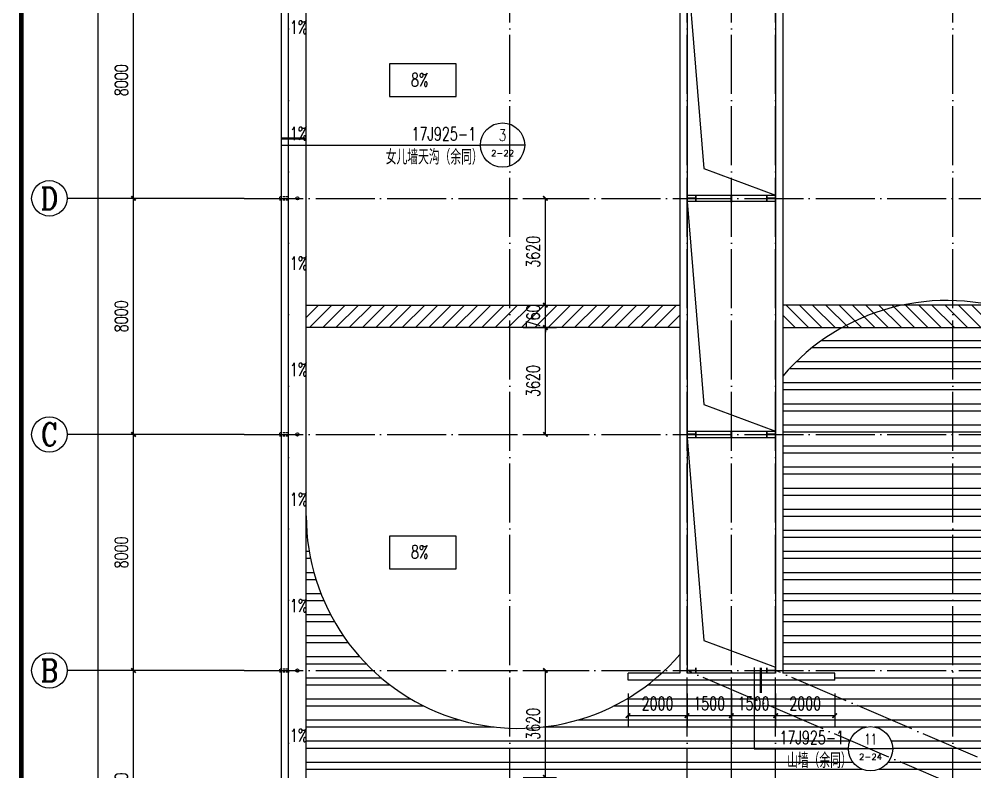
# Model space of a CAD drawing. Extents: x 14586673 to 15379323, y -344170 to -118775.
# Drawn here: x 14866698 to 14899072, y -299655 to -274147 of the extents above; entities that cross this region are included whole.
import ezdxf
from ezdxf.enums import TextEntityAlignment as Align

# ---------------------------------------------------------------- set-up
doc = ezdxf.new("R2010")
doc.units = 0
doc.header["$LTSCALE"] = 1000
doc.header["$MEASUREMENT"] = 0
doc.linetypes.add('DASH', pattern=[0.35, 0.25, -0.1])
doc.linetypes.add('DOTE', pattern=[2.42, 2, -0.2, 0.02, -0.2])
for name, color, linetype in [('AXIS', 3, 'Continuous'), ('AXIS_TEXT', 7, 'Continuous'), ('COLUMN', 2, 'Continuous'), ('DIM_IDEN', 3, 'Continuous'), ('DIM_SYMB', 3, 'Continuous'), ('DOTE', 1, 'DOTE'), ('PUB_DIM', 3, 'Continuous'), ('PUB_TEXT', 7, 'Continuous'), ('TK', 4, 'Continuous'), ('WALL-PARAPET', 6, 'Continuous'), ('填充', 251, 'Continuous'), ('采光带', 4, 'Continuous'), ('雨水管', 4, 'Continuous')]:
    doc.layers.add(name, color=color, linetype=linetype)
doc.styles.add('_TCH_AXIS', font='COMPLEX', dxfattribs={"bigfont": 'GBCBIG'})
doc.styles.add('_TCH_DIM', font='SIMPLEX', dxfattribs={"bigfont": 'GBCBIG'})
doc.styles.add('_TCH_DIM_T3', font='SIMPLEX', dxfattribs={"width": 0.705882, "bigfont": 'GBCBIG'})
doc.styles.add('_TCH_LABEL', font='COMPLEX', dxfattribs={"bigfont": 'GBCBIG'})
doc.styles.add('COMPLEX', font='COMPLEX')
doc.dimstyles.new('_TCH_ARCH&&150', dxfattribs={"dimtxt": 446.25, "dimasz": 150, "dimexe": 375, "dimexo": 450, "dimgap": 189.375, "dimtad": 1, "dimdec": 0, "dimzin": 0, "dimdsep": 46, "dimtxsty": '_TCH_DIM_T3', "dimblk": 'ARCHTICK', "dimcen": 0.09, "dimclrt": 7, "dimazin": 2, "dimtfac": 1, "dimtdec": 0, "dimtix": 1, "dimtmove": 2, "dimatfit": 3, "dimfxl": 0, "dimtolj": 1, "dimtzin": 0, "dimarcsym": 0})

# ---------------------------------------------------------------- blocks, each defined once
blk = doc.blocks.new('A$C0FCD69EC')
at = {"layer": 'COLUMN'}
blk.add_hatch(color=256, dxfattribs=at).paths.add_polyline_path([(300, 180), (294, 180), (294, 94), (6, 94), (6, 180), (0, 180), (0, 0), (6, 0), (6, 86), (294, 86), (294, 0), (300, 0)])
blk.add_lwpolyline([(300, 0), (294, 0), (294, 86), (6, 86), (6, 0), (0, 0), (0, 180), (6, 180), (6, 94), (294, 94), (294, 180), (300, 180)], close=True, dxfattribs=at)
blk = doc.blocks.new('A$C22C4548D')
blk.add_line((0, 10), (300, 10))
blk.add_lwpolyline([(30, 20), (270, 20), (270, 0), (30, 0)], close=True)
blk = doc.blocks.new('GeYuanFrame_36670075', base_point=(20.09, 4.53))
at = {"layer": 'TK', "const_width": 1}
blk.add_lwpolyline([(45.09, 588.53), (1061.09, 588.53), (1061.09, 14.53), (45.09, 14.53)], close=True, dxfattribs=at)
blk = doc.blocks.new('_AXISO')
blk.add_circle((0, 0), 0.5)
at = {"layer": 'AXIS_TEXT', "style": 'COMPLEX', "width": 1.041667}
blk.add_attdef('A', text='', height=0.56, dxfattribs=at).set_placement((-0.25, -0.28), (0.25, -0.28), align=Align.FIT)
blk = doc.blocks.new('_ArchTick')
at = {"color": 0, "linetype": 'ByBlock', "const_width": 0.4}
blk.add_lwpolyline([(-0.5, -0.5), (0.5, 0.5)], dxfattribs=at)
blk = doc.blocks.new('*D197')
at = {"layer": 'AXIS', "color": 0, "lineweight": -2}
for p, q in [((14873873, -207980), (14868998, -207980)), ((14869373, -304460), (14869373, -207980)), ((14873873, -304460), (14868998, -304460))]:
    blk.add_line(p, q, dxfattribs=at)
at = {"layer": 'Defpoints', "color": 0}
for p in [(14869373, -207980), (14874323, -207980), (14874323, -304460)]:
    blk.add_point(p, dxfattribs=at)
at = {"layer": 'AXIS', "color": 0, "lineweight": -2, "xscale": 150, "yscale": 150, "zscale": 150}
for p, rotation in [((14869373, -207980), 90), ((14869373, -304460), 270)]:
    blk.add_blockref('_ArchTick', p, dxfattribs=dict(at, rotation=rotation))
at = {"layer": 'AXIS', "color": 7, "insert": (14868960, -256220), "char_height": 446.2, "attachment_point": 5, "rotation": 90, "style": '_TCH_DIM_T3'}
blk.add_mtext('\\A1;96480', dxfattribs=at)
blk = doc.blocks.new('*D199')
at = {"layer": 'AXIS', "color": 0, "lineweight": -2}
for p, q in [((14873873, -296220), (14870198, -296220)), ((14870573, -304220), (14870573, -296220)), ((14873873, -304220), (14870198, -304220))]:
    blk.add_line(p, q, dxfattribs=at)
at = {"layer": 'Defpoints', "color": 0}
for p in [(14870573, -296220), (14874323, -296220), (14874323, -304220)]:
    blk.add_point(p, dxfattribs=at)
at = {"layer": 'AXIS', "color": 0, "lineweight": -2, "xscale": 150, "yscale": 150, "zscale": 150}
for p, rotation in [((14870573, -296220), 90), ((14870573, -304220), 270)]:
    blk.add_blockref('_ArchTick', p, dxfattribs=dict(at, rotation=rotation))
at = {"layer": 'AXIS', "color": 7, "insert": (14870160, -300220), "char_height": 446.2, "attachment_point": 5, "rotation": 90, "style": '_TCH_DIM_T3'}
blk.add_mtext('\\A1;8000', dxfattribs=at)
blk = doc.blocks.new('*D200')
at = {"layer": 'AXIS', "color": 0, "lineweight": -2}
for p, q in [((14873873, -288220), (14870198, -288220)), ((14870573, -296220), (14870573, -288220)), ((14873873, -296220), (14870198, -296220))]:
    blk.add_line(p, q, dxfattribs=at)
at = {"layer": 'Defpoints', "color": 0}
for p in [(14870573, -288220), (14874323, -288220), (14874323, -296220)]:
    blk.add_point(p, dxfattribs=at)
at = {"layer": 'AXIS', "color": 0, "lineweight": -2, "xscale": 150, "yscale": 150, "zscale": 150}
for p, rotation in [((14870573, -288220), 90), ((14870573, -296220), 270)]:
    blk.add_blockref('_ArchTick', p, dxfattribs=dict(at, rotation=rotation))
at = {"layer": 'AXIS', "color": 7, "insert": (14870160, -292220), "char_height": 446.2, "attachment_point": 5, "rotation": 90, "style": '_TCH_DIM_T3'}
blk.add_mtext('\\A1;8000', dxfattribs=at)
blk = doc.blocks.new('*D201')
at = {"layer": 'AXIS', "color": 0, "lineweight": -2}
for p, q in [((14873873, -280220), (14870198, -280220)), ((14870573, -288220), (14870573, -280220)), ((14873873, -288220), (14870198, -288220))]:
    blk.add_line(p, q, dxfattribs=at)
at = {"layer": 'Defpoints', "color": 0}
for p in [(14870573, -280220), (14874323, -280220), (14874323, -288220)]:
    blk.add_point(p, dxfattribs=at)
at = {"layer": 'AXIS', "color": 0, "lineweight": -2, "xscale": 150, "yscale": 150, "zscale": 150}
for p, rotation in [((14870573, -280220), 90), ((14870573, -288220), 270)]:
    blk.add_blockref('_ArchTick', p, dxfattribs=dict(at, rotation=rotation))
at = {"layer": 'AXIS', "color": 7, "insert": (14870160, -284220), "char_height": 446.2, "attachment_point": 5, "rotation": 90, "style": '_TCH_DIM_T3'}
blk.add_mtext('\\A1;8000', dxfattribs=at)
blk = doc.blocks.new('*D202')
at = {"layer": 'AXIS', "color": 0, "lineweight": -2}
for p, q in [((14873873, -272220), (14870198, -272220)), ((14870573, -280220), (14870573, -272220)), ((14873873, -280220), (14870198, -280220))]:
    blk.add_line(p, q, dxfattribs=at)
at = {"layer": 'Defpoints', "color": 0}
for p in [(14870573, -272220), (14874323, -272220), (14874323, -280220)]:
    blk.add_point(p, dxfattribs=at)
at = {"layer": 'AXIS', "color": 0, "lineweight": -2, "xscale": 150, "yscale": 150, "zscale": 150}
for p, rotation in [((14870573, -272220), 90), ((14870573, -280220), 270)]:
    blk.add_blockref('_ArchTick', p, dxfattribs=dict(at, rotation=rotation))
at = {"layer": 'AXIS', "color": 7, "insert": (14870160, -276220), "char_height": 446.2, "attachment_point": 5, "rotation": 90, "style": '_TCH_DIM_T3'}
blk.add_mtext('\\A1;8000', dxfattribs=at)
blk = doc.blocks.new('*D499')
at = {"layer": 'Defpoints', "color": 0}
for p in [(14883323, -296220), (14884523, -296220), (14883323, -299840)]:
    blk.add_point(p, dxfattribs=at)
at = {"layer": 'PUB_DIM', "color": 0, "lineweight": -2}
for p, q in [((14883773, -296220), (14884898, -296220)), ((14884523, -299840), (14884523, -296220)), ((14883773, -299840), (14884898, -299840))]:
    blk.add_line(p, q, dxfattribs=at)
at = {"layer": 'PUB_DIM', "color": 0, "lineweight": -2, "xscale": 150, "yscale": 150, "zscale": 150}
for p, rotation in [((14884523, -296220), 90), ((14884523, -299840), 270)]:
    blk.add_blockref('_ArchTick', p, dxfattribs=dict(at, rotation=rotation))
at = {"layer": 'PUB_DIM', "color": 7, "insert": (14884110, -298030), "char_height": 446.2, "attachment_point": 5, "rotation": 90, "style": '_TCH_DIM_T3'}
blk.add_mtext('\\A1;3620', dxfattribs=at)
blk = doc.blocks.new('*D503')
at = {"layer": 'Defpoints', "color": 0}
for p in [(14883323, -284600), (14884523, -284600), (14883323, -288220)]:
    blk.add_point(p, dxfattribs=at)
at = {"layer": 'PUB_DIM', "color": 0, "lineweight": -2}
for p, q in [((14883773, -284600), (14884898, -284600)), ((14884523, -288220), (14884523, -284600)), ((14883773, -288220), (14884898, -288220))]:
    blk.add_line(p, q, dxfattribs=at)
at = {"layer": 'PUB_DIM', "color": 0, "lineweight": -2, "xscale": 150, "yscale": 150, "zscale": 150}
for p, rotation in [((14884523, -284600), 90), ((14884523, -288220), 270)]:
    blk.add_blockref('_ArchTick', p, dxfattribs=dict(at, rotation=rotation))
at = {"layer": 'PUB_DIM', "color": 7, "insert": (14884110, -286410), "char_height": 446.2, "attachment_point": 5, "rotation": 90, "style": '_TCH_DIM_T3'}
blk.add_mtext('\\A1;3620', dxfattribs=at)
blk = doc.blocks.new('*D504')
at = {"layer": 'Defpoints', "color": 0}
for p in [(14883323, -283840), (14884523, -283840), (14883323, -284600)]:
    blk.add_point(p, dxfattribs=at)
at = {"layer": 'PUB_DIM', "color": 0, "lineweight": -2}
for p, q in [((14883773, -283840), (14884898, -283840)), ((14884523, -283840), (14884523, -283690)), ((14884523, -284600), (14884523, -283840)), ((14883773, -284600), (14884898, -284600)), ((14884523, -284600), (14884523, -284750))]:
    blk.add_line(p, q, dxfattribs=at)
at = {"layer": 'PUB_DIM', "color": 0, "lineweight": -2, "xscale": 150, "yscale": 150, "zscale": 150}
for p, rotation in [((14884523, -283840), 270), ((14884523, -284600), 90)]:
    blk.add_blockref('_ArchTick', p, dxfattribs=dict(at, rotation=rotation))
at = {"layer": 'PUB_DIM', "color": 7, "insert": (14884110, -284220), "char_height": 446.2, "attachment_point": 5, "rotation": 90, "style": '_TCH_DIM_T3'}
blk.add_mtext('\\A1;760', dxfattribs=at)
blk = doc.blocks.new('*D505')
at = {"layer": 'Defpoints', "color": 0}
for p in [(14883323, -280220), (14884523, -280220), (14883323, -283840)]:
    blk.add_point(p, dxfattribs=at)
at = {"layer": 'PUB_DIM', "color": 0, "lineweight": -2}
for p, q in [((14883773, -280220), (14884898, -280220)), ((14884523, -283840), (14884523, -280220)), ((14883773, -283840), (14884898, -283840))]:
    blk.add_line(p, q, dxfattribs=at)
at = {"layer": 'PUB_DIM', "color": 0, "lineweight": -2, "xscale": 150, "yscale": 150, "zscale": 150}
for p, rotation in [((14884523, -280220), 90), ((14884523, -283840), 270)]:
    blk.add_blockref('_ArchTick', p, dxfattribs=dict(at, rotation=rotation))
at = {"layer": 'PUB_DIM', "color": 7, "insert": (14884110, -282030), "char_height": 446.2, "attachment_point": 5, "rotation": 90, "style": '_TCH_DIM_T3'}
blk.add_mtext('\\A1;3620', dxfattribs=at)
blk = doc.blocks.new('*D537')
at = {"layer": 'Defpoints', "color": 0}
for p in [(14887323, -296550), (14889323, -296550), (14889323, -297750)]:
    blk.add_point(p, dxfattribs=at)
at = {"layer": 'PUB_DIM', "color": 0, "lineweight": -2}
for p, q in [((14887323, -297000), (14887323, -298125)), ((14889323, -297000), (14889323, -298125)), ((14887323, -297750), (14889323, -297750))]:
    blk.add_line(p, q, dxfattribs=at)
at = {"layer": 'PUB_DIM', "color": 0, "lineweight": -2, "xscale": 150, "yscale": 150, "zscale": 150, "rotation": 180}
blk.add_blockref('_ArchTick', (14887323, -297750), dxfattribs=at)
at = {"layer": 'PUB_DIM', "color": 0, "lineweight": -2, "xscale": 150, "yscale": 150, "zscale": 150}
blk.add_blockref('_ArchTick', (14889323, -297750), dxfattribs=at)
at = {"layer": 'PUB_DIM', "color": 7, "insert": (14888323, -297338), "char_height": 446.2, "attachment_point": 5, "style": '_TCH_DIM_T3'}
blk.add_mtext('\\A1;2000', dxfattribs=at)
blk = doc.blocks.new('*D538')
at = {"layer": 'Defpoints', "color": 0}
for p in [(14889323, -296550), (14890823, -296550), (14890823, -297750)]:
    blk.add_point(p, dxfattribs=at)
at = {"layer": 'PUB_DIM', "color": 0, "lineweight": -2}
for p, q in [((14889323, -297000), (14889323, -298125)), ((14890823, -297000), (14890823, -298125)), ((14889323, -297750), (14890823, -297750))]:
    blk.add_line(p, q, dxfattribs=at)
at = {"layer": 'PUB_DIM', "color": 0, "lineweight": -2, "xscale": 150, "yscale": 150, "zscale": 150, "rotation": 180}
blk.add_blockref('_ArchTick', (14889323, -297750), dxfattribs=at)
at = {"layer": 'PUB_DIM', "color": 0, "lineweight": -2, "xscale": 150, "yscale": 150, "zscale": 150}
blk.add_blockref('_ArchTick', (14890823, -297750), dxfattribs=at)
at = {"layer": 'PUB_DIM', "color": 7, "insert": (14890073, -297338), "char_height": 446.2, "attachment_point": 5, "style": '_TCH_DIM_T3'}
blk.add_mtext('\\A1;1500', dxfattribs=at)
blk = doc.blocks.new('*D539')
at = {"layer": 'Defpoints', "color": 0}
for p in [(14890823, -296550), (14892323, -296550), (14892323, -297750)]:
    blk.add_point(p, dxfattribs=at)
at = {"layer": 'PUB_DIM', "color": 0, "lineweight": -2}
for p, q in [((14890823, -297000), (14890823, -298125)), ((14892323, -297000), (14892323, -298125)), ((14890823, -297750), (14892323, -297750))]:
    blk.add_line(p, q, dxfattribs=at)
at = {"layer": 'PUB_DIM', "color": 0, "lineweight": -2, "xscale": 150, "yscale": 150, "zscale": 150, "rotation": 180}
blk.add_blockref('_ArchTick', (14890823, -297750), dxfattribs=at)
at = {"layer": 'PUB_DIM', "color": 0, "lineweight": -2, "xscale": 150, "yscale": 150, "zscale": 150}
blk.add_blockref('_ArchTick', (14892323, -297750), dxfattribs=at)
at = {"layer": 'PUB_DIM', "color": 7, "insert": (14891573, -297338), "char_height": 446.2, "attachment_point": 5, "style": '_TCH_DIM_T3'}
blk.add_mtext('\\A1;1500', dxfattribs=at)
blk = doc.blocks.new('*D540')
at = {"layer": 'Defpoints', "color": 0}
for p in [(14892323, -296550), (14894323, -296550), (14894323, -297750)]:
    blk.add_point(p, dxfattribs=at)
at = {"layer": 'PUB_DIM', "color": 0, "lineweight": -2}
for p, q in [((14892323, -297000), (14892323, -298125)), ((14894323, -297000), (14894323, -298125)), ((14892323, -297750), (14894323, -297750))]:
    blk.add_line(p, q, dxfattribs=at)
at = {"layer": 'PUB_DIM', "color": 0, "lineweight": -2, "xscale": 150, "yscale": 150, "zscale": 150, "rotation": 180}
blk.add_blockref('_ArchTick', (14892323, -297750), dxfattribs=at)
at = {"layer": 'PUB_DIM', "color": 0, "lineweight": -2, "xscale": 150, "yscale": 150, "zscale": 150}
blk.add_blockref('_ArchTick', (14894323, -297750), dxfattribs=at)
at = {"layer": 'PUB_DIM', "color": 7, "insert": (14893323, -297338), "char_height": 446.2, "attachment_point": 5, "style": '_TCH_DIM_T3'}
blk.add_mtext('\\A1;2000', dxfattribs=at)

msp = doc.modelspace()

# ---------------------------------------------------------------- hatches: boundary and pattern name
at = {"layer": '填充'}
h = msp.add_hatch(dxfattribs=at)
h.set_pattern_fill('ANSI32', color=250, scale=150, angle=315, style=0)
h.set_pattern_definition([(0, (0, 0), (2e-13, 714.375), []), (0, (238.1, -238.1), (2e-13, 714.375), [])])
h.paths.add_polyline_path([(14920822.6, -296550.3), (14919322.6, -296550.3), (14918241.8, -296550.3, -0.638767), (14906222.6, -290980.9), (14906222.6, -299840.3), (14920822.6, -299840.3)])
h.paths.add_polyline_path([(14920822.6, -300600.3), (14906222.6, -300600.3), (14906222.6, -304220.3), (14920822.6, -304220.3)])
h.paths.add_polyline_path([(14935222.6, -300600.3), (14920822.6, -300600.3), (14920822.6, -302594), (14922402.6, -302594), (14925593.5, -302594, -1), (14927093.5, -302594, -1), (14925593.5, -302594), (14922402.6, -302594), (14920822.6, -302594), (14920822.6, -304220.3), (14935026.7, -304220.3, -0.1009018), (14935222.6, -304139.6)])
h.paths.add_polyline_path([(14935222.6, -290980.9, 0.2791977), (14931358.5, -284600.3), (14924686.7, -284600.3, 0.0950382), (14922562.6, -286287.5), (14922562.6, -296310.3), (14924322.6, -296310.3), (14924322.6, -296550.3), (14922322.6, -296550.3), (14921596.1, -296550.3), (14921596.1, -298870.3), (14924787, -298870.3, -1), (14926287, -298870.3, -1), (14924787, -298870.3), (14921596.1, -298870.3), (14921596.1, -296550.3), (14920822.6, -296550.3), (14920822.6, -299840.3), (14929576.3, -299840.3), (14929576.3, -298030.3), (14932971.7, -298030.3, -1), (14934471.7, -298030.3, -1), (14932971.7, -298030.3), (14929576.3, -298030.3), (14929576.3, -299840.3), (14935222.6, -299840.3)])
h.paths.add_polyline_path([(14930145.4, -292774.3), (14930145.4, -291666.4), (14932402.5, -291666.4), (14932402.5, -292774.3)], flags=16)
h.paths.add_polyline_path([(14890822.6, -296550.3), (14889322.6, -296550.3), (14888185.6, -296550.3, -0.6329554), (14876422.6, -290980.9), (14876422.6, -299840.3), (14890822.6, -299840.3)])
h.paths.add_polyline_path([(14890822.6, -300600.3), (14876422.6, -300600.3), (14876422.6, -304139.6, -0.1009018), (14876618.4, -304220.3), (14890822.6, -304220.3)])
h.paths.add_polyline_path([(14905422.6, -300600.3), (14890822.6, -300600.3), (14890822.6, -302594), (14892402.6, -302594), (14895593.5, -302594, -1), (14897093.5, -302594, -1), (14895593.5, -302594), (14892402.6, -302594), (14890822.6, -302594), (14890822.6, -304220.3), (14905422.6, -304220.3)])
h.paths.add_polyline_path([(14905422.6, -290980.9, 0.2723168), (14901669.2, -284600.3), (14894576, -284600.3, 0.0898732), (14892562.6, -286250.5), (14892562.6, -296310.3), (14894322.6, -296310.3), (14894322.6, -296550.3), (14892322.6, -296550.3), (14891596.1, -296550.3), (14891596.1, -298870.3), (14894787, -298870.3, -1), (14896287, -298870.3, -1), (14894787, -298870.3), (14891596.1, -298870.3), (14891596.1, -296550.3), (14890822.6, -296550.3), (14890822.6, -299840.3), (14899576.3, -299840.3), (14899576.3, -298030.3), (14902971.7, -298030.3, -1), (14904471.7, -298030.3, -1), (14902971.7, -298030.3), (14899576.3, -298030.3), (14899576.3, -299840.3), (14905422.6, -299840.3)])
h.paths.add_polyline_path([(14900145.4, -292774.3), (14900145.4, -291666.4), (14902402.5, -291666.4), (14902402.5, -292774.3)], flags=16)
h.paths.add_polyline_path([(14884444.8, -298696.9), (14884444.8, -297363.8), (14883775.4, -297363.8), (14883775.4, -298696.9)], flags=24)
h.paths.add_polyline_path([(14884444.8, -300736.9), (14884444.8, -299703.8), (14883775.4, -299703.8), (14883775.4, -300736.9)], flags=9)
h.paths.add_polyline_path([(14889436, -297672.5), (14890709.1, -297672.5), (14890709.1, -297003.2), (14889436, -297003.2)], flags=24)
h.paths.add_polyline_path([(14887656, -297672.5), (14888989.1, -297672.5), (14888989.1, -297003.2), (14887656, -297003.2)], flags=24)
h.paths.add_polyline_path([(14884444.8, -303076.9), (14884444.8, -301743.8), (14883775.4, -301743.8), (14883775.4, -303076.9)], flags=24)
h.paths.add_polyline_path([(14893425.6, -303372.9), (14895604.9, -303372.9), (14895604.9, -302627.2), (14893425.6, -302627.2)], flags=24)
h.paths.add_polyline_path([(14893149.4, -302548.1), (14895547.5, -302548.1), (14895547.5, -301878.7), (14893149.4, -301878.7)], flags=24)
h.paths.add_polyline_path([(14900992.6, -292536.6), (14901785.7, -292536.6), (14901785.7, -291867.3), (14900992.6, -291867.3)], flags=8)
h.paths.add_polyline_path([(14900397.5, -298830.1), (14902970.6, -298830.1), (14902970.6, -298059.4), (14900397.5, -298059.4)], flags=24)
h.paths.add_polyline_path([(14900527.7, -297984.4), (14902925.8, -297984.4), (14902925.8, -297315), (14900527.7, -297315)], flags=24)
h.paths.add_polyline_path([(14892656, -297672.5), (14893989.1, -297672.5), (14893989.1, -297003.2), (14892656, -297003.2)], flags=24)
h.paths.add_polyline_path([(14890936, -297672.5), (14892209.1, -297672.5), (14892209.1, -297003.2), (14890936, -297003.2)], flags=24)
h.paths.add_polyline_path([(14892637.3, -299670.1), (14894813.8, -299670.1), (14894813.8, -298899.4), (14892637.3, -298899.4)], flags=24)
h.paths.add_polyline_path([(14892343, -298824.4), (14894741.1, -298824.4), (14894741.1, -298155), (14892343, -298155)], flags=24)
h.paths.add_polyline_path([(14914444.8, -298696.9), (14914444.8, -297363.8), (14913775.4, -297363.8), (14913775.4, -298696.9)], flags=24)
h.paths.add_polyline_path([(14914444.8, -300736.9), (14914444.8, -299703.8), (14913775.4, -299703.8), (14913775.4, -300736.9)], flags=9)
h.paths.add_polyline_path([(14919436, -297672.5), (14920709.1, -297672.5), (14920709.1, -297003.2), (14919436, -297003.2)], flags=24)
h.paths.add_polyline_path([(14917656, -297672.5), (14918989.1, -297672.5), (14918989.1, -297003.2), (14917656, -297003.2)], flags=24)
h.paths.add_polyline_path([(14914444.8, -303076.9), (14914444.8, -301743.8), (14913775.4, -301743.8), (14913775.4, -303076.9)], flags=24)
h.paths.add_polyline_path([(14923425.6, -303372.9), (14925604.9, -303372.9), (14925604.9, -302627.2), (14923425.6, -302627.2)], flags=24)
h.paths.add_polyline_path([(14923149.4, -302548.1), (14925547.5, -302548.1), (14925547.5, -301878.7), (14923149.4, -301878.7)], flags=24)
h.paths.add_polyline_path([(14930992.6, -292536.6), (14931785.7, -292536.6), (14931785.7, -291867.3), (14930992.6, -291867.3)], flags=8)
h.paths.add_polyline_path([(14930397.5, -298830.1), (14932970.6, -298830.1), (14932970.6, -298059.4), (14930397.5, -298059.4)], flags=24)
h.paths.add_polyline_path([(14930527.7, -297984.4), (14932925.8, -297984.4), (14932925.8, -297315), (14930527.7, -297315)], flags=24)
h.paths.add_polyline_path([(14922656, -297672.5), (14923989.1, -297672.5), (14923989.1, -297003.2), (14922656, -297003.2)], flags=24)
h.paths.add_polyline_path([(14920936, -297672.5), (14922209.1, -297672.5), (14922209.1, -297003.2), (14920936, -297003.2)], flags=24)
h.paths.add_polyline_path([(14922637.3, -299670.1), (14924813.8, -299670.1), (14924813.8, -298899.4), (14922637.3, -298899.4)], flags=24)
h.paths.add_polyline_path([(14922343, -298824.4), (14924741.1, -298824.4), (14924741.1, -298155), (14922343, -298155)], flags=24)
at = {"layer": '采光带'}
h = msp.add_hatch(dxfattribs=at)
h.set_pattern_fill('ANSI31', color=250, scale=200, angle=-90, style=0)
h.set_pattern_definition([(225, (14655887.14, 8762378.5), (-224.506403, 224.506403), [])])
h.paths.add_polyline_path([(14889082.6, -284600.3), (14876422.6, -284600.3), (14876422.6, -283840.3), (14889082.6, -283840.3)])
h = msp.add_hatch(dxfattribs=at)
h.set_pattern_fill('ANSI31', color=250, scale=200, angle=-90, style=0)
h.set_pattern_definition([(315, (15125758, 8762378.5), (224.506403, 224.506403), [])])
h.paths.add_polyline_path([(14892562.6, -284600.3), (14905422.6, -284600.3), (14905422.6, -283840.3), (14892562.6, -283840.3)])

# ---------------------------------------------------------------- linework, layer by layer
at = {"ltscale": 0.5}
msp.add_line((14876422.6, -304220.3), (14876422.6, -208220.3), dxfattribs=at)
for points in [[(14875582.6, -207980.3), (14936062.6, -207980.3), (14936062.6, -304460.3), (14875582.6, -304460.3)], [(14875822.6, -208220.3), (14935822.6, -208220.3), (14935822.6, -304220.3), (14875822.6, -304220.3)], [(14879242.7, -275666.4), (14879242.7, -276774.3), (14881499.7, -276774.3), (14881499.7, -275666.4)], [(14892322.6, -280330.3), (14889322.6, -280330.3), (14889322.6, -280110.3), (14892322.6, -280110.3)], [(14892322.6, -288330.3), (14889322.6, -288330.3), (14889322.6, -288110.3), (14892322.6, -288110.3)], [(14879242.7, -291666.4), (14879242.7, -292774.3), (14881499.7, -292774.3), (14881499.7, -291666.4)]]:
    msp.add_lwpolyline(points, close=True)
for points in [[(14889322.6, -272330.3), (14889893.2, -279204.4), (14892322.6, -280110.3)], [(14889322.6, -280330.3), (14889893.2, -287204.4), (14892322.6, -288110.3)], [(14889322.6, -288330.3), (14889893.2, -295204.4), (14892322.6, -296110.3)]]:
    msp.add_lwpolyline(points)
at = {"linetype": 'DASH', "ltscale": 0.3}
for points in [[(14875822.6, -280270.3), (14875822.6, -280170.3), (14875522.6, -280170.3), (14875522.6, -280270.3)], [(14875822.6, -288270.3), (14875822.6, -288170.3), (14875522.6, -288170.3), (14875522.6, -288270.3)], [(14875822.6, -296270.3), (14875822.6, -296170.3), (14875522.6, -296170.3), (14875522.6, -296270.3)]]:
    msp.add_lwpolyline(points, close=True, dxfattribs=at)
at = {"ltscale": 0.5, "const_width": 50}
msp.add_lwpolyline([(14890822.6, -304220.3), (14890822.6, -296550.3)], dxfattribs=at)
at = {"ltscale": 0.5}
for centre, radius, start, end in [((14898122.6, -290980.9), 7300, 0, 139.60933), ((14883622.6, -290980.9), 7200, 180, 319.31749)]:
    msp.add_arc(centre, radius, start, end, dxfattribs=at)
at = {"layer": 'AXIS'}
for p, q in [((14874322.6, -280220.3), (14868322.6, -280220.3)), ((14874322.6, -288220.3), (14868322.6, -288220.3)), ((14874322.6, -296220.3), (14868322.6, -296220.3))]:
    msp.add_line(p, q, dxfattribs=at)
at = {"layer": 'DIM_IDEN'}
for p, q in [((14875582.6, -278414), (14879132.6, -278414)), ((14879132.6, -278414), (14882323.5, -278414)), ((14883823.5, -278414), (14882323.5, -278414)), ((14891596.1, -296122.8), (14891596.1, -298870.3)), ((14891596.1, -298870.3), (14894787, -298870.3)), ((14896287, -298870.3), (14894787, -298870.3))]:
    msp.add_line(p, q, dxfattribs=at)
at = {"layer": 'DIM_IDEN', "const_width": 75}
for points in [[(14875582.6, -278189), (14876437.6, -278189)], [(14891821.1, -296122.8), (14891821.1, -296977.8)]]:
    msp.add_lwpolyline(points, dxfattribs=at)
at = {"layer": 'DIM_IDEN'}
for centre in [(14883073.5, -278414), (14895537, -298870.3)]:
    msp.add_circle(centre, 750, dxfattribs=at)
at = {"layer": 'DIM_SYMB'}
for points in [[(14876122.6, -278402.8, 0, 0, 0), (14876122.6, -279467.7, 120, 0, 0), (14876122.6, -279917.7, 0, 0, 0)], [(14876122.6, -282037.9, 0, 0, 0), (14876122.6, -280973, 120, 0, 0), (14876122.6, -280523, 0, 0, 0)], [(14876122.6, -286402.8, 0, 0, 0), (14876122.6, -287467.7, 120, 0, 0), (14876122.6, -287917.7, 0, 0, 0)], [(14876122.6, -290037.9, 0, 0, 0), (14876122.6, -288973, 120, 0, 0), (14876122.6, -288523, 0, 0, 0)], [(14876122.6, -294402.8, 0, 0, 0), (14876122.6, -295467.7, 120, 0, 0), (14876122.6, -295917.7, 0, 0, 0)], [(14876122.6, -298037.9, 0, 0, 0), (14876122.6, -296973, 120, 0, 0), (14876122.6, -296523, 0, 0, 0)]]:
    msp.add_lwpolyline(points, format="xyseb", dxfattribs=at)
at = {"layer": 'DOTE'}
for p, q in [((14875822.6, -305720.3), (14875822.6, -206720.3)), ((14883322.6, -305720.3), (14883322.6, -206720.3)), ((14889322.6, -305720.3), (14889322.6, -206720.3)), ((14890822.6, -305720.3), (14890822.6, -206720.3)), ((14892322.6, -305720.3), (14892322.6, -206720.3)), ((14898322.6, -305720.3), (14898322.6, -206720.3)), ((14874322.6, -280220.3), (14937322.6, -280220.3)), ((14874322.6, -288220.3), (14937322.6, -288220.3)), ((14874322.6, -296220.3), (14937322.6, -296220.3)), ((14947307.3, -321100.3), (14889322.6, -296220.3)), ((14950307.3, -321100.3), (14892322.6, -296220.3))]:
    msp.add_line(p, q, dxfattribs=at)
at = {"layer": 'PUB_DIM'}
for points in [[(14880993.5, -276582.6, 0, 0, 0), (14879968.5, -276582.6, 120, 0, 0), (14879518.5, -276582.6, 0, 0, 0)], [(14880993.5, -292582.6, 0, 0, 0), (14879968.5, -292582.6, 120, 0, 0), (14879518.5, -292582.6, 0, 0, 0)]]:
    msp.add_lwpolyline(points, format="xyseb", dxfattribs=at)
at = {"layer": 'WALL-PARAPET'}
for p, q in [((14889082.6, -216130.3), (14889082.6, -296310.3)), ((14889322.6, -216130.3), (14889322.6, -296310.3)), ((14892322.6, -216130.3), (14892322.6, -296310.3)), ((14892562.6, -216130.3), (14892562.6, -296310.3)), ((14889082.6, -296310.3), (14887322.6, -296310.3)), ((14887322.6, -296550.3), (14887322.6, -296310.3)), ((14892322.6, -296310.3), (14889322.6, -296310.3)), ((14894322.6, -296310.3), (14892562.6, -296310.3)), ((14894322.6, -296550.3), (14894322.6, -296310.3)), ((14889322.6, -296550.3), (14887322.6, -296550.3)), ((14892322.6, -296550.3), (14889322.6, -296550.3)), ((14894322.6, -296550.3), (14892322.6, -296550.3))]:
    msp.add_line(p, q, dxfattribs=at)
at = {"layer": '采光带', "color": 4}
for points in [[(14889082.6, -284600.3), (14876422.6, -284600.3), (14876422.6, -283840.3), (14889082.6, -283840.3)], [(14892562.6, -284600.3), (14905422.6, -284600.3), (14905422.6, -283840.3), (14892562.6, -283840.3)]]:
    msp.add_lwpolyline(points, close=True, dxfattribs=at)
at = {"layer": '雨水管'}
for centre in [(14876122.6, -280220.3), (14876122.6, -288220.3), (14876122.6, -296220.3)]:
    msp.add_circle(centre, 55, dxfattribs=at)

# ---------------------------------------------------------------- block references
at = {"xscale": 150, "yscale": 150, "zscale": 150, "rotation": 270}
msp.add_blockref('GeYuanFrame_36670075', (14865272.6, -181520.3), dxfattribs=at)
at = {"rotation": 90}
for p in [(14890832.6, -280374.4), (14890832.6, -288374.4)]:
    msp.add_blockref('A$C22C4548D', p, dxfattribs=at)
at = {"layer": 'AXIS'}
ref = msp.add_blockref('_AXISO', (14867722.6, -280220.3), dxfattribs=dict(at, xscale=1200, yscale=1200, zscale=1200))
ref.add_attrib('A', 'D', dxfattribs={"layer": 'AXIS_TEXT', "ltscale": 0.5, "height": 746.2, "style": '_TCH_AXIS'}).set_placement((14867420.6, -280593.4), (14868024.6, -280593.4), align=Align.FIT)
ref = msp.add_blockref('_AXISO', (14867722.6, -288220.3), dxfattribs=dict(at, xscale=1200, yscale=1200, zscale=1200))
ref.add_attrib('A', 'C', dxfattribs={"layer": 'AXIS_TEXT', "ltscale": 0.5, "height": 781.2, "style": '_TCH_AXIS'}).set_placement((14867443.6, -288610.9), (14868001.6, -288610.9), align=Align.FIT)
ref = msp.add_blockref('_AXISO', (14867722.6, -296220.3), dxfattribs=dict(at, xscale=1200, yscale=1200, zscale=1200))
ref.add_attrib('A', 'B', dxfattribs={"layer": 'AXIS_TEXT', "ltscale": 0.5, "height": 746.2, "style": '_TCH_AXIS'}).set_placement((14867420.6, -296593.4), (14868024.6, -296593.4), align=Align.FIT)
at = {"layer": 'COLUMN', "xscale": -1}
for p in [(14889622.6, -280310.3), (14892322.6, -280310.3), (14889622.6, -288310.3), (14892322.6, -288310.3), (14889622.6, -296310.3), (14892322.6, -296310.3)]:
    msp.add_blockref('A$C0FCD69EC', p, dxfattribs=at)

# ---------------------------------------------------------------- texts
at = {"layer": 'PUB_TEXT', "width": 0.705882}
for s, style, p in [('1%%%', '_TCH_DIM', (14875867.6, -274641.7)), ('8%', '_TCH_DIM', (14879971, -276425.1)), ('1%%%', '_TCH_DIM', (14875867.6, -278245.3)), ('17J925-1', '_TCH_LABEL', (14879991, -278256.5)), ('1%%%', '_TCH_DIM', (14875867.6, -282641.7)), ('1%%%', '_TCH_DIM', (14875867.6, -286245.3)), ('1%%%', '_TCH_DIM', (14875867.6, -290641.7)), ('8%', '_TCH_DIM', (14879971, -292425.1)), ('1%%%', '_TCH_DIM', (14875867.6, -294245.3)), ('1%%%', '_TCH_DIM', (14875867.6, -298641.7)), ('17J925-1', '_TCH_LABEL', (14892454.5, -298712.8))]:
    msp.add_text(s, height=446.25, dxfattribs=dict(at, style=style)).set_placement(p)
at = {"layer": 'PUB_TEXT', "style": '_TCH_LABEL'}
for s, height, p, p2 in [('3', 391.5, (14882943, -278275.2), (14883204, -278275.2)), ('2-22', 204.59, (14882683.8, -278793.1), (14883463.1, -278793.1)), ('11', 359.79, (14895322.9, -298726.8), (14895751.2, -298726.8)), ('2-24', 202.68, (14895146.1, -299248), (14895927.9, -299248))]:
    msp.add_text(s, height=height, dxfattribs=at).set_placement(p, p2, align=Align.FIT)
for s, p in [('女儿墙天沟（余同）', (14879118.1, -279073.9)), ('山墙（余同）', (14892709.9, -299522.3))]:
    msp.add_text(s, height=506.38, dxfattribs=at).set_placement(p)

# ---------------------------------------------------------------- dimensions: what is measured, and where the dimension line sits
at = {"layer": 'AXIS'}
for p1, p2, distance, text, picture, middle in [((14874322.6, -304460.3), (14874322.6, -207980.3), 4950, '96480', '*D197', (14868960.1, -256220.3)), ((14874322.6, -280220.3), (14874322.6, -272220.3), 3750, '8000', '*D202', (14870160.1, -276220.3)), ((14874322.6, -288220.3), (14874322.6, -280220.3), 3750, '8000', '*D201', (14870160.1, -284220.3)), ((14874322.6, -296220.3), (14874322.6, -288220.3), 3750, '8000', '*D200', (14870160.1, -292220.3)), ((14874322.6, -304220.3), (14874322.6, -296220.3), 3750, '8000', '*D199', (14870160.1, -300220.3))]:
    dim = msp.add_aligned_dim(p1=p1, p2=p2, distance=distance, text=text, dimstyle='_TCH_ARCH&&150', dxfattribs=at)
    dim.commit()
    dim.dimension.update_dxf_attribs({"geometry": picture, "text_midpoint": middle})
at = {"layer": 'PUB_DIM'}
for p1, p2, text, picture, middle in [((14883322.6, -283840.3), (14883322.6, -280220.3), '3620', '*D505', (14884110.1, -282030.3)), ((14883322.6, -284600.3), (14883322.6, -283840.3), '760', '*D504', (14884110.1, -284220.3)), ((14883322.6, -288220.3), (14883322.6, -284600.3), '3620', '*D503', (14884110.1, -286410.3)), ((14883322.6, -299840.3), (14883322.6, -296220.3), '3620', '*D499', (14884110.1, -298030.3)), ((14887322.6, -296550.3), (14889322.6, -296550.3), '2000', '*D537', (14888322.6, -297337.8)), ((14889322.6, -296550.3), (14890822.6, -296550.3), '1500', '*D538', (14890072.6, -297337.8)), ((14890822.6, -296550.3), (14892322.6, -296550.3), '1500', '*D539', (14891572.6, -297337.8)), ((14892322.6, -296550.3), (14894322.6, -296550.3), '2000', '*D540', (14893322.6, -297337.8))]:
    dim = msp.add_aligned_dim(p1=p1, p2=p2, distance=-1200, text=text, dimstyle='_TCH_ARCH&&150', dxfattribs=at)
    dim.commit()
    dim.dimension.update_dxf_attribs({"geometry": picture, "text_midpoint": middle})

doc.saveas('drawing.dxf')
